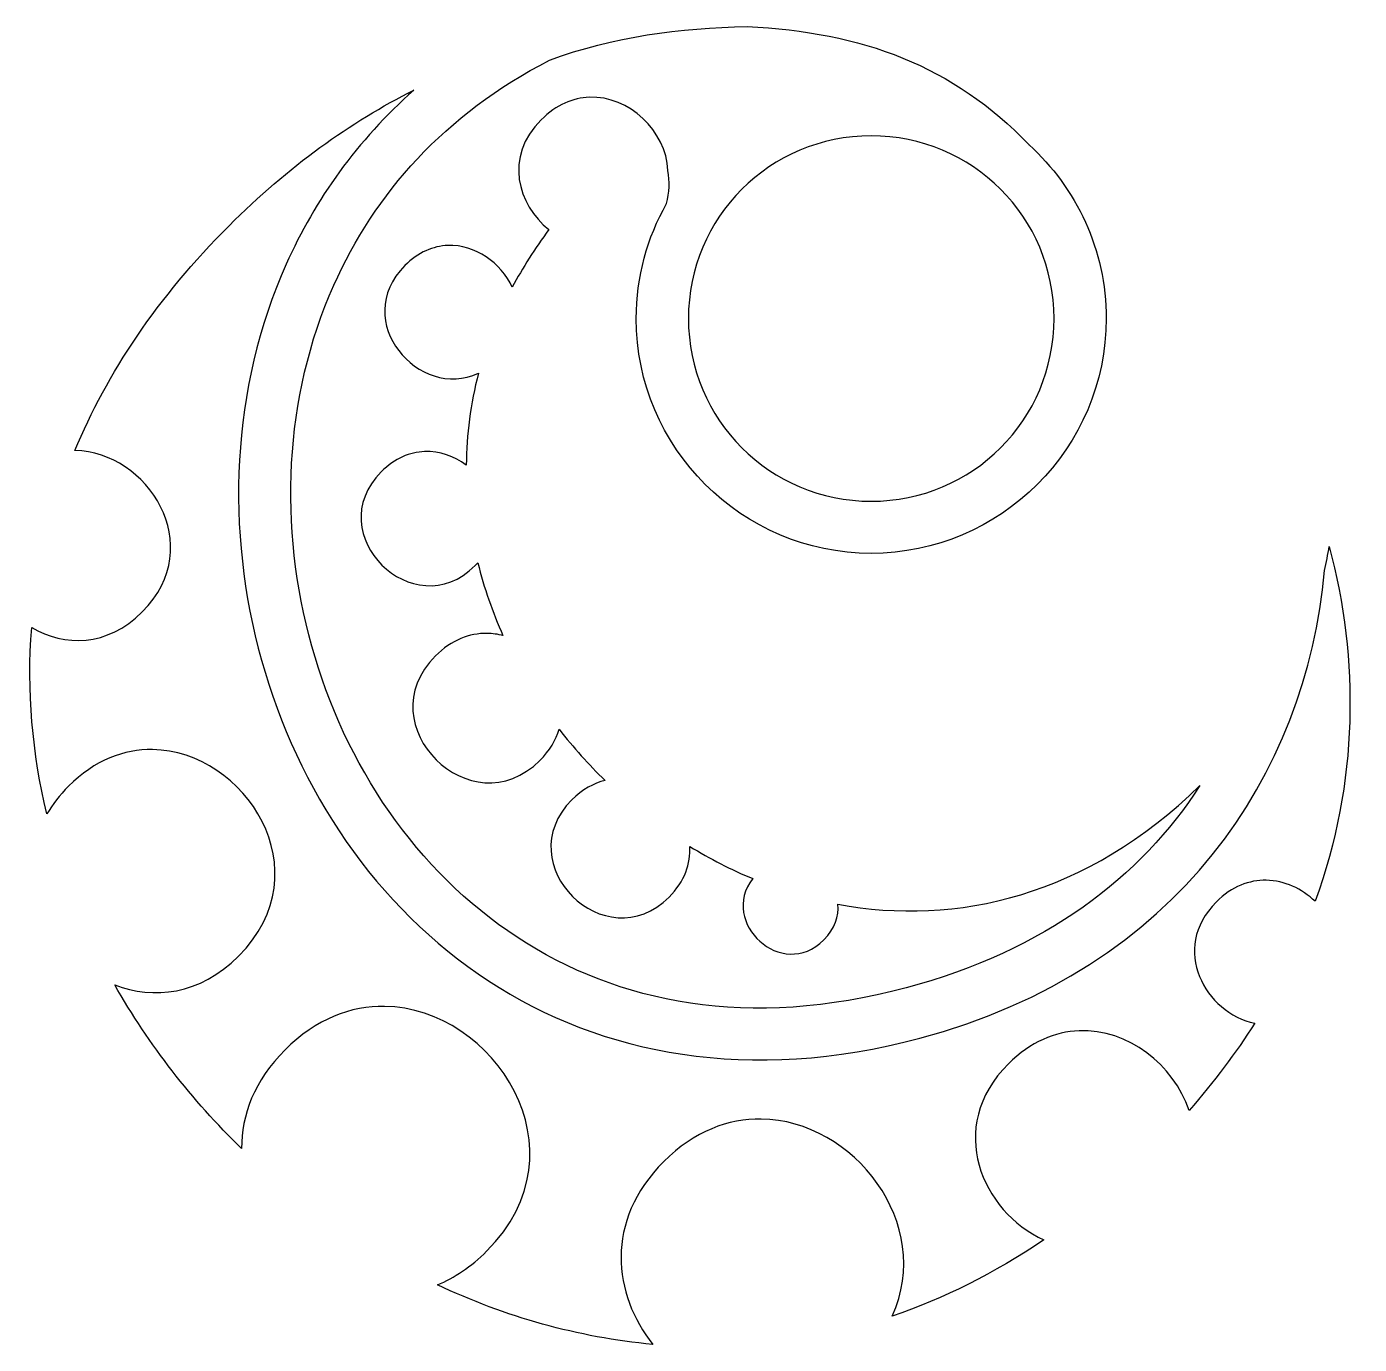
# Model space of a CAD drawing. Header units: centimetres. Extents: x -10.1 to 10.1, y -10 to 9.9.
import ezdxf

# ---------------------------------------------------------------- set-up
doc = ezdxf.new("R2010")
doc.units = ezdxf.units.CM
doc.header["$MEASUREMENT"] = 0
doc.layers.add('Layer 1', color=7, linetype='Continuous')

msp = doc.modelspace()

# ---------------------------------------------------------------- linework, layer by layer
at = {"layer": 'Layer 1'}
for points, knots in [([(0.813, 9.90682), (-0.20418, 9.88641), (-1.20592, 9.761), (-2.17426, 9.39954), (-2.17426, 9.39954), (-3.76104, 8.58485), (-4.8165, 7.37877), (-5.43174, 5.9984), (-5.43174, 5.9984), (-6.18739, 4.30325), (-6.26574, 2.33582), (-5.76516, 0.54292), (-5.76516, 0.54292), (-5.26454, -1.24998), (-4.18753, -2.8594), (-2.66312, -3.85705), (-2.66312, -3.85705), (-1.13875, -4.85466), (0.8326, -5.2601), (3.21666, -4.6213), (3.21666, -4.6213), (5.31612, -4.05878), (6.76231, -2.94622), (7.65357, -1.56412), (7.65357, -1.56412), (5.94248, -3.23507), (3.97834, -3.69419), (2.18354, -3.35752), (2.18354, -3.35752), (2.19851, -3.5377), (2.13947, -3.72847), (1.97144, -3.89651), (1.97144, -3.89651), (1.33922, -4.52878), (0.38247, -3.63102), (0.89742, -2.97147), (0.89742, -2.97147), (0.56885, -2.83442), (0.25086, -2.67056), (-0.05389, -2.48384), (-0.05389, -2.48384), (-0.039, -2.74064), (-0.12756, -3.01077), (-0.36623, -3.24944), (-0.36623, -3.24944), (-1.3288, -4.21192), (-2.80582, -2.75034), (-1.83553, -1.78018), (-1.83553, -1.78018), (-1.67719, -1.62171), (-1.50561, -1.52835), (-1.33352, -1.48753), (-1.33352, -1.48753), (-1.58189, -1.24578), (-1.81381, -0.98792), (-2.02533, -0.71409), (-2.02533, -0.71409), (-2.07581, -0.87593), (-2.17081, -1.03604), (-2.31924, -1.18452), (-2.31924, -1.18452), (-3.35349, -2.2189), (-4.9404, -0.64835), (-3.89792, 0.39416), (-3.89792, 0.39416), (-3.65356, 0.63848), (-3.3798, 0.73901), (-3.11781, 0.73547), (-3.11781, 0.73547), (-3.03571, 0.73433), (-2.95525, 0.72269), (-2.87661, 0.70249), (-2.87661, 0.70249), (-3.036, 1.05746), (-3.16327, 1.42567), (-3.25612, 1.80282), (-3.25612, 1.80282), (-3.2694, 1.78823), (-3.28269, 1.77372), (-3.29702, 1.75939), (-3.29702, 1.75939), (-4.22628, 0.83001), (-5.6516, 2.24188), (-4.71492, 3.17855), (-4.71492, 3.17855), (-4.50998, 3.38349), (-4.28211, 3.47554), (-4.06132, 3.48427), (-4.06132, 3.48427), (-3.83344, 3.49325), (-3.6124, 3.41393), (-3.43141, 3.2787), (-3.43141, 3.2787), (-3.42736, 3.73909), (-3.36824, 4.2042), (-3.24693, 4.66898), (-3.24693, 4.66898), (-4.14034, 4.24443), (-5.19488, 5.45921), (-4.35911, 6.29498), (-4.35911, 6.29498), (-4.15523, 6.4989), (-3.92921, 6.59075), (-3.70947, 6.59943), (-3.70947, 6.59943), (-3.29593, 6.61579), (-2.90617, 6.33925), (-2.7356, 5.96818), (-2.7356, 5.96818), (-2.57937, 6.26196), (-2.39627, 6.55305), (-2.18215, 6.83924), (-2.18215, 6.83924), (-2.65557, 7.21563), (-2.86443, 7.93468), (-2.29938, 8.49965), (-2.29938, 8.49965), (-2.07146, 8.72761), (-1.81774, 8.82991), (-1.57198, 8.83961), (-1.57198, 8.83961), (-0.96877, 8.86348), (-0.41067, 8.32997), (-0.38343, 7.73144), (-0.38343, 7.73144), (-0.38335, 7.73102), (-0.38351, 7.73047), (-0.38343, 7.73009), (-0.38343, 7.73009), (-0.35509, 7.56943), (-0.35982, 7.3997), (-0.40578, 7.23196), (-0.40578, 7.23196), (-0.69606, 6.71793), (-0.86309, 6.12589), (-0.86309, 5.49515), (-0.86309, 5.49515), (-0.86309, 3.5394), (0.7312, 1.94516), (2.68703, 1.94516), (2.68703, 1.94516), (4.64278, 1.94516), (6.23698, 3.5394), (6.23698, 5.4952), (6.23698, 5.4952), (6.23698, 6.53422), (5.78713, 7.47035), (5.07209, 8.12016), (5.07209, 8.12016), (5.0704, 8.12193), (5.06859, 8.12362), (5.06686, 8.12539), (5.06686, 8.12539), (3.93212, 9.31242), (2.54707, 9.82931), (0.81317, 9.90699), (0.81317, 9.90699), (0.81317, 9.90699), (0.813, 9.90682), (0.813, 9.90682)], [0, 0, 0, 0, 0.02439024, 0.02439024, 0.02439024, 0.02439024, 0.04878049, 0.04878049, 0.04878049, 0.04878049, 0.07317073, 0.07317073, 0.07317073, 0.07317073, 0.09756098, 0.09756098, 0.09756098, 0.09756098, 0.12195122, 0.12195122, 0.12195122, 0.12195122, 0.14634146, 0.14634146, 0.14634146, 0.14634146, 0.17073171, 0.17073171, 0.17073171, 0.17073171, 0.19512195, 0.19512195, 0.19512195, 0.19512195, 0.2195122, 0.2195122, 0.2195122, 0.2195122, 0.24390244, 0.24390244, 0.24390244, 0.24390244, 0.26829268, 0.26829268, 0.26829268, 0.26829268, 0.29268293, 0.29268293, 0.29268293, 0.29268293, 0.31707317, 0.31707317, 0.31707317, 0.31707317, 0.34146341, 0.34146341, 0.34146341, 0.34146341, 0.36585366, 0.36585366, 0.36585366, 0.36585366, 0.3902439, 0.3902439, 0.3902439, 0.3902439, 0.41463415, 0.41463415, 0.41463415, 0.41463415, 0.43902439, 0.43902439, 0.43902439, 0.43902439, 0.46341463, 0.46341463, 0.46341463, 0.46341463, 0.48780488, 0.48780488, 0.48780488, 0.48780488, 0.51219512, 0.51219512, 0.51219512, 0.51219512, 0.53658537, 0.53658537, 0.53658537, 0.53658537, 0.56097561, 0.56097561, 0.56097561, 0.56097561, 0.58536585, 0.58536585, 0.58536585, 0.58536585, 0.6097561, 0.6097561, 0.6097561, 0.6097561, 0.63414634, 0.63414634, 0.63414634, 0.63414634, 0.65853659, 0.65853659, 0.65853659, 0.65853659, 0.68292683, 0.68292683, 0.68292683, 0.68292683, 0.70731707, 0.70731707, 0.70731707, 0.70731707, 0.73170732, 0.73170732, 0.73170732, 0.73170732, 0.75609756, 0.75609756, 0.75609756, 0.75609756, 0.7804878, 0.7804878, 0.7804878, 0.7804878, 0.80487805, 0.80487805, 0.80487805, 0.80487805, 0.82926829, 0.82926829, 0.82926829, 0.82926829, 0.85365854, 0.85365854, 0.85365854, 0.85365854, 0.87804878, 0.87804878, 0.87804878, 0.87804878, 0.90243902, 0.90243902, 0.90243902, 0.90243902, 0.92682927, 0.92682927, 0.92682927, 0.92682927, 0.95121951, 0.95121951, 0.95121951, 0.95121951, 1, 1, 1, 1]), ([(-4.22207, 8.94749), (-5.17996, 8.46745), (-6.11904, 7.79377), (-7.01443, 6.89842), (-7.01443, 6.89842), (-8.09794, 5.81487), (-8.85928, 4.66639), (-9.34548, 3.49863), (-9.34548, 3.49863), (-9.34413, 3.49855), (-9.34287, 3.49863), (-9.34152, 3.49863), (-9.34152, 3.49863), (-8.2538, 3.48374), (-7.32049, 2.06576), (-8.32696, 1.05942), (-8.32696, 1.05942), (-8.8576, 0.52869), (-9.50311, 0.53721), (-9.99652, 0.82353), (-9.99652, 0.82353), (-10.07301, -0.1336), (-9.98754, -1.08078), (-9.76721, -1.99371), (-9.76721, -1.99371), (-9.68372, -1.85047), (-9.57674, -1.70971), (-9.44167, -1.57473), (-9.44167, -1.57473), (-9.04394, -1.17696), (-8.59789, -1.01415), (-8.1714, -1.01997), (-8.1714, -1.01997), (-6.77817, -1.03895), (-5.58313, -2.85533), (-6.8722, -4.14432), (-6.8722, -4.14432), (-7.45909, -4.73137), (-8.15571, -4.80293), (-8.74193, -4.57522), (-8.74193, -4.57522), (-8.22832, -5.48318), (-7.57776, -6.3187), (-6.8259, -7.04997), (-6.8259, -7.04997), (-6.82936, -6.54872), (-6.63551, -6.02672), (-6.16833, -5.55959), (-6.16833, -5.55959), (-5.69715, -5.08836), (-5.17013, -4.89515), (-4.66483, -4.90202), (-4.66483, -4.90202), (-3.01416, -4.92454), (-1.59585, -7.07641), (-3.12304, -8.60352), (-3.12304, -8.60352), (-3.35969, -8.84021), (-3.61118, -9.00555), (-3.8676, -9.11093), (-3.8676, -9.11093), (-2.8425, -9.5946), (-1.74263, -9.90875), (-0.61139, -10.01092), (-0.61139, -10.01092), (-1.21144, -9.25793), (-1.34836, -8.14933), (-0.44799, -7.24892), (-0.44799, -7.24892), (0.01438, -6.78655), (0.53073, -6.59785), (1.02662, -6.60459), (1.02662, -6.60459), (2.42111, -6.62357), (3.64597, -8.19078), (3.0032, -9.58266), (3.0032, -9.58266), (3.77728, -9.32004), (4.54528, -8.94095), (5.29334, -8.43232), (5.29334, -8.43232), (4.36345, -8.00221), (3.79714, -6.73295), (4.7597, -5.77042), (4.7597, -5.77042), (5.09422, -5.43586), (5.46656, -5.28524), (5.8271, -5.27098), (5.8271, -5.27098), (6.5663, -5.24176), (7.25828, -5.78341), (7.49008, -6.47403), (7.49008, -6.47403), (7.86731, -6.04337), (8.19711, -5.60389), (8.48103, -5.15767), (8.48103, -5.15767), (7.74237, -5.00047), (7.18909, -4.03545), (7.89996, -3.32463), (7.89996, -3.32463), (8.13627, -3.08828), (8.40151, -2.99176), (8.65498, -2.99521), (8.65498, -2.99521), (8.93181, -2.99901), (9.19452, -3.12323), (9.39418, -3.31417), (9.39418, -3.31417), (10.0485, -1.51119), (10.06191, 0.33315), (9.60641, 2.04909), (9.60641, 2.04909), (9.58731, 1.92824), (9.56348, 1.80755), (9.53654, 1.6867), (9.53654, 1.6867), (9.53646, 1.68586), (9.53662, 1.68493), (9.53654, 1.68404), (9.53654, 1.68404), (9.25853, -1.39928), (7.32736, -4.33628), (3.42092, -5.38302), (3.42092, -5.38302), (0.84838, -6.0723), (-1.3891, -5.63265), (-3.09538, -4.51596), (-3.09538, -4.51596), (-4.80166, -3.39927), (-5.97786, -1.62598), (-6.52418, 0.33074), (-6.52418, 0.33074), (-7.07047, 2.28746), (-6.99039, 4.43596), (-6.1512, 6.31859), (-6.1512, 6.31859), (-5.71746, 7.29166), (-5.07676, 8.19072), (-4.22202, 8.94751), (-4.22202, 8.94751), (-4.22202, 8.94751), (-4.22207, 8.94749), (-4.22207, 8.94749)], [0, 0, 0, 0, 0.02702703, 0.02702703, 0.02702703, 0.02702703, 0.05405405, 0.05405405, 0.05405405, 0.05405405, 0.08108108, 0.08108108, 0.08108108, 0.08108108, 0.10810811, 0.10810811, 0.10810811, 0.10810811, 0.13513514, 0.13513514, 0.13513514, 0.13513514, 0.16216216, 0.16216216, 0.16216216, 0.16216216, 0.18918919, 0.18918919, 0.18918919, 0.18918919, 0.21621622, 0.21621622, 0.21621622, 0.21621622, 0.24324324, 0.24324324, 0.24324324, 0.24324324, 0.27027027, 0.27027027, 0.27027027, 0.27027027, 0.2972973, 0.2972973, 0.2972973, 0.2972973, 0.32432432, 0.32432432, 0.32432432, 0.32432432, 0.35135135, 0.35135135, 0.35135135, 0.35135135, 0.37837838, 0.37837838, 0.37837838, 0.37837838, 0.40540541, 0.40540541, 0.40540541, 0.40540541, 0.43243243, 0.43243243, 0.43243243, 0.43243243, 0.45945946, 0.45945946, 0.45945946, 0.45945946, 0.48648649, 0.48648649, 0.48648649, 0.48648649, 0.51351351, 0.51351351, 0.51351351, 0.51351351, 0.54054054, 0.54054054, 0.54054054, 0.54054054, 0.56756757, 0.56756757, 0.56756757, 0.56756757, 0.59459459, 0.59459459, 0.59459459, 0.59459459, 0.62162162, 0.62162162, 0.62162162, 0.62162162, 0.64864865, 0.64864865, 0.64864865, 0.64864865, 0.67567568, 0.67567568, 0.67567568, 0.67567568, 0.7027027, 0.7027027, 0.7027027, 0.7027027, 0.72972973, 0.72972973, 0.72972973, 0.72972973, 0.75675676, 0.75675676, 0.75675676, 0.75675676, 0.78378378, 0.78378378, 0.78378378, 0.78378378, 0.81081081, 0.81081081, 0.81081081, 0.81081081, 0.83783784, 0.83783784, 0.83783784, 0.83783784, 0.86486486, 0.86486486, 0.86486486, 0.86486486, 0.89189189, 0.89189189, 0.89189189, 0.89189189, 0.91891892, 0.91891892, 0.91891892, 0.91891892, 0.94594595, 0.94594595, 0.94594595, 0.94594595, 1, 1, 1, 1]), ([(2.68694, 8.25573), (4.21671, 8.25573), (5.44894, 7.02493), (5.44894, 5.49508), (5.44894, 5.49508), (5.44894, 3.96523), (4.21671, 2.73308), (2.68694, 2.73308), (2.68694, 2.73308), (1.15709, 2.73308), (-0.07506, 3.96523), (-0.07506, 5.49508), (-0.07506, 5.49508), (-0.07506, 7.02493), (1.15709, 8.25582), (2.68694, 8.25582), (2.68694, 8.25582), (2.68694, 8.25582), (2.68694, 8.25573), (2.68694, 8.25573)], [0, 0, 0, 0, 0.16666667, 0.16666667, 0.16666667, 0.16666667, 0.33333333, 0.33333333, 0.33333333, 0.33333333, 0.5, 0.5, 0.5, 0.5, 0.66666667, 0.66666667, 0.66666667, 0.66666667, 1, 1, 1, 1])]:
    msp.add_open_spline(points, degree=3, knots=knots, dxfattribs=at)

doc.saveas('drawing.dxf')
